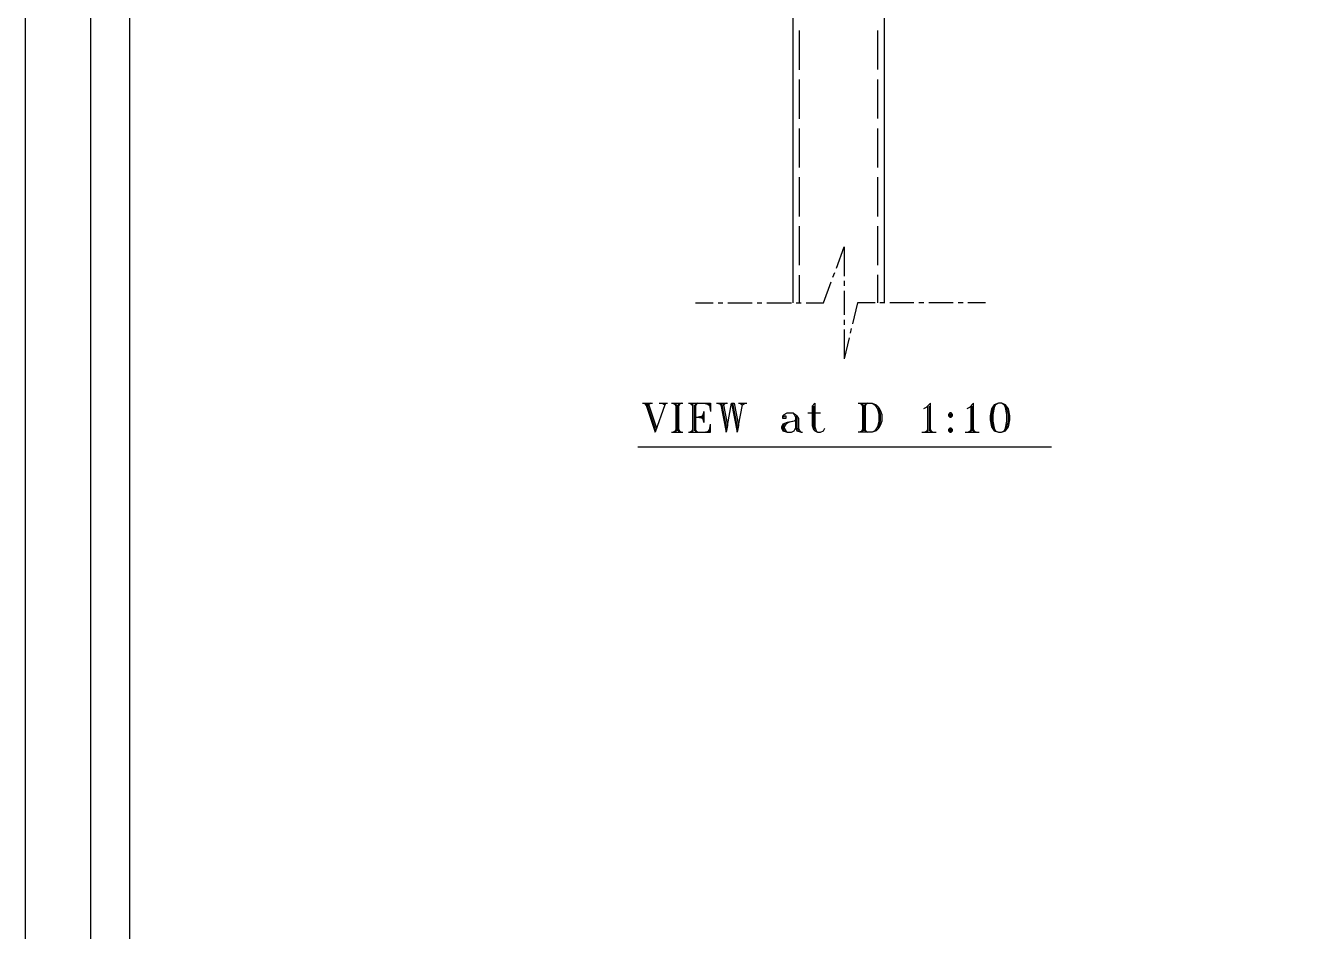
# Model space of a CAD drawing. Header units: millimetres. Extents: x -23396 to 106750, y 116 to 66281.
# Drawn here: x 211 to 10011, y 51782 to 58728 of the extents above; entities that cross this region are included whole.
import ezdxf

# ---------------------------------------------------------------- set-up
doc = ezdxf.new("R2010")
doc.units = ezdxf.units.MM

msp = doc.modelspace()

# ---------------------------------------------------------------- linework, layer by layer
at = {"color": 0}
for p, q in [((1011.055, 35481.977), (1011.055, 65481.328)), ((6095.253, 62264.178), (6095.253, 56602.078)), ((6795.903, 62266.278), (6795.903, 56602.078)), ((6146.103, 58388.528), (6146.103, 58689.128)), ((6745.053, 58691.228), (6745.053, 58390.678)), ((6146.103, 58013.878), (6146.103, 58314.478)), ((6745.053, 58314.478), (6745.053, 58016.028)), ((6146.103, 57639.228), (6146.103, 57939.828)), ((6745.053, 57939.828), (6745.053, 57639.228)), ((6146.103, 57264.578), (6146.103, 57565.178)), ((6745.053, 57565.178), (6745.053, 57264.578)), ((6146.103, 56889.928), (6146.103, 57190.528)), ((6745.053, 57190.528), (6745.053, 56889.928)), ((6429.703, 56868.778), (6488.953, 57031.778)), ((6488.953, 57031.778), (6488.953, 56807.378)), ((6146.103, 56602.078), (6146.103, 56813.728)), ((6330.203, 56602.078), (6389.453, 56762.928)), ((6402.203, 56798.928), (6417.003, 56834.928)), ((6488.953, 56771.428), (6488.953, 56733.328)), ((6745.053, 56815.878), (6745.053, 56602.078)), ((6488.953, 56695.228), (6488.953, 56508.928)), ((5350.203, 56602.078), (5483.503, 56602.078)), ((5521.603, 56602.078), (5559.753, 56602.078)), ((5595.703, 56602.078), (5784.053, 56602.078)), ((5822.153, 56602.078), (5858.203, 56602.078)), ((5896.303, 56602.078), (6084.703, 56602.078)), ((6120.653, 56602.078), (6158.753, 56602.078)), ((6196.853, 56602.078), (6330.203, 56602.078)), ((6590.553, 56602.078), (6552.453, 56441.228)), ((6726.053, 56602.078), (6590.553, 56602.078)), ((6800.103, 56602.078), (6762.003, 56602.078)), ((7024.453, 56602.078), (6838.203, 56602.078)), ((7100.653, 56602.078), (7062.553, 56602.078)), ((7325.053, 56602.078), (7138.753, 56602.078)), ((7401.253, 56602.078), (7363.153, 56602.078)), ((7572.703, 56602.078), (7437.253, 56602.078)), ((6488.953, 56470.828), (6488.953, 56432.728)), ((6488.953, 56396.778), (6488.953, 56172.378)), ((6544.003, 56405.228), (6535.503, 56369.228)), ((6527.053, 56333.278), (6488.953, 56172.378)), ((4941.653, 55833.728), (5017.903, 55833.728)), ((4954.353, 55833.728), (4975.503, 55810.428)), ((4964.953, 55833.728), (5039.053, 55609.378)), ((5039.053, 55641.128), (4975.503, 55833.728)), ((4986.103, 55833.728), (5049.653, 55641.128)), ((4996.753, 55833.728), (4986.103, 55810.428)), ((5007.253, 55833.728), (4986.103, 55821.028)), ((5113.103, 55821.028), (5039.053, 55609.378)), ((5070.803, 55833.728), (5134.253, 55833.728)), ((5091.953, 55833.728), (5113.103, 55821.028)), ((5113.103, 55821.028), (5123.703, 55833.728)), ((5166.003, 55833.728), (5252.853, 55833.728)), ((5176.653, 55833.728), (5197.803, 55821.028)), ((5187.153, 55833.728), (5197.803, 55810.428)), ((5197.803, 55833.728), (5197.803, 55609.378)), ((5208.403, 55821.028), (5208.403, 55619.928)), ((5218.953, 55833.728), (5218.953, 55609.378)), ((5231.703, 55833.728), (5218.953, 55810.428)), ((5242.253, 55833.728), (5218.953, 55821.028)), ((5295.153, 55833.728), (5464.503, 55833.728)), ((5305.753, 55833.728), (5326.903, 55821.028)), ((5316.303, 55833.728), (5326.903, 55810.428)), ((5326.903, 55833.728), (5326.903, 55609.378)), ((5337.503, 55821.028), (5337.503, 55619.928)), ((5348.053, 55833.728), (5348.053, 55609.378)), ((5358.653, 55833.728), (5348.053, 55810.428)), ((5369.203, 55833.728), (5348.053, 55821.028)), ((5411.603, 55768.128), (5401.003, 55725.778)), ((5411.603, 55833.728), (5464.503, 55821.028)), ((5411.603, 55768.128), (5411.603, 55683.428)), ((5432.753, 55833.728), (5464.503, 55810.428)), ((5443.353, 55833.728), (5464.503, 55799.878)), ((5453.903, 55833.728), (5464.503, 55768.128)), ((5464.503, 55833.728), (5464.503, 55768.128)), ((5508.953, 55833.728), (5593.603, 55833.728)), ((5519.503, 55833.728), (5551.253, 55821.028)), ((5530.103, 55833.728), (5551.253, 55810.428)), ((5540.703, 55833.728), (5583.003, 55609.378)), ((5583.003, 55662.278), (5551.253, 55833.728)), ((5561.853, 55833.728), (5593.603, 55662.278)), ((5572.403, 55833.728), (5561.853, 55810.428)), ((5583.003, 55833.728), (5561.853, 55821.028)), ((5593.603, 55662.278), (5625.303, 55833.728)), ((5625.303, 55833.728), (5667.703, 55609.378)), ((5625.303, 55833.728), (5646.553, 55833.728)), ((5667.703, 55662.278), (5635.953, 55833.728)), ((5646.553, 55833.728), (5678.253, 55662.278)), ((5678.253, 55833.728), (5741.753, 55833.728)), ((5678.253, 55662.278), (5710.003, 55821.028)), ((5688.853, 55833.728), (5710.003, 55821.028)), ((5710.003, 55821.028), (5731.153, 55833.728)), ((6243.453, 55810.428), (6264.603, 55833.728)), ((6243.453, 55810.428), (6243.453, 55662.278)), ((6254.003, 55810.428), (6254.003, 55651.678)), ((6264.603, 55833.728), (6264.603, 55651.678)), ((6596.903, 55833.728), (6702.753, 55833.728)), ((6607.503, 55833.728), (6628.653, 55821.028)), ((6618.053, 55833.728), (6628.653, 55810.428)), ((6628.653, 55833.728), (6628.653, 55609.378)), ((6639.203, 55821.028), (6639.203, 55619.928)), ((6649.803, 55833.728), (6649.803, 55609.378)), ((6660.453, 55833.728), (6649.803, 55810.428)), ((6671.003, 55833.728), (6649.803, 55821.028)), ((6702.753, 55833.728), (6734.503, 55821.028)), ((6702.753, 55833.728), (6723.903, 55821.028)), ((6723.903, 55821.028), (6745.053, 55789.278)), ((6734.503, 55821.028), (6755.653, 55799.878)), ((6745.053, 55799.878), (6755.653, 55778.678)), ((6745.053, 55789.278), (6755.653, 55746.928)), ((6755.653, 55799.878), (6766.253, 55778.678)), ((6755.653, 55778.678), (6766.253, 55746.928)), ((6766.253, 55778.678), (6776.803, 55746.928)), ((7117.603, 55799.878), (7096.453, 55789.278)), ((7151.503, 55833.728), (7117.603, 55799.878)), ((7128.203, 55810.428), (7128.203, 55609.378)), ((7140.903, 55810.428), (7140.903, 55619.928)), ((7151.503, 55609.378), (7151.503, 55833.728)), ((7449.903, 55799.878), (7428.753, 55789.278)), ((7481.653, 55833.728), (7449.903, 55799.878)), ((7460.503, 55810.428), (7460.503, 55609.378)), ((7471.053, 55810.428), (7471.053, 55619.928)), ((7481.653, 55609.378), (7481.653, 55833.728)), ((7619.253, 55789.278), (7608.653, 55736.378)), ((7640.403, 55821.028), (7619.253, 55789.278)), ((7629.803, 55789.278), (7619.253, 55746.928)), ((7640.403, 55810.428), (7629.803, 55789.278)), ((7640.403, 55799.878), (7629.803, 55746.928)), ((7672.203, 55833.728), (7640.403, 55821.028)), ((7650.953, 55821.028), (7640.403, 55799.878)), ((7672.203, 55833.728), (7650.953, 55821.028)), ((7695.503, 55833.728), (7672.203, 55833.728)), ((7727.153, 55821.028), (7695.503, 55833.728)), ((7716.653, 55821.028), (7695.503, 55833.728)), ((7727.153, 55799.878), (7716.653, 55821.028)), ((7748.403, 55789.278), (7727.153, 55821.028)), ((7737.803, 55789.278), (7727.153, 55810.428)), ((7737.803, 55746.928), (7727.153, 55799.878)), ((7748.403, 55746.928), (7737.803, 55789.278)), ((7758.953, 55736.378), (7748.403, 55789.278)), ((5348.053, 55725.778), (5411.603, 55725.778)), ((5411.603, 55736.378), (5369.203, 55725.778)), ((5369.203, 55725.778), (5411.603, 55715.178)), ((5411.603, 55746.928), (5390.453, 55725.778)), ((5390.453, 55725.778), (5411.603, 55704.628)), ((5401.003, 55725.778), (5411.603, 55683.428)), ((5453.903, 55609.378), (5464.503, 55672.878)), ((5464.503, 55609.378), (5464.503, 55672.878)), ((6019.053, 55672.878), (6008.503, 55651.678)), ((6019.053, 55736.378), (6029.653, 55746.928)), ((6019.053, 55715.178), (6019.053, 55736.378)), ((6042.303, 55715.178), (6019.053, 55715.178)), ((6052.903, 55683.428), (6019.053, 55672.878)), ((6029.653, 55672.878), (6019.053, 55651.678)), ((6029.653, 55746.928), (6052.903, 55757.528)), ((6029.653, 55725.778), (6029.653, 55736.378)), ((6029.653, 55736.378), (6042.303, 55736.378)), ((6042.303, 55672.878), (6029.653, 55651.678)), ((6042.303, 55736.378), (6042.303, 55715.178)), ((6063.453, 55683.428), (6042.303, 55672.878)), ((6052.903, 55757.528), (6095.253, 55757.528)), ((6105.853, 55694.028), (6052.903, 55683.428)), ((6105.853, 55694.028), (6063.453, 55683.428)), ((6095.253, 55757.528), (6116.403, 55746.928)), ((6095.253, 55757.528), (6105.853, 55746.928)), ((6105.853, 55746.928), (6116.403, 55725.778)), ((6116.403, 55704.628), (6105.853, 55694.028)), ((6116.403, 55746.928), (6127.003, 55736.378)), ((6116.403, 55736.378), (6127.003, 55715.178)), ((6116.403, 55725.778), (6116.403, 55641.128)), ((6127.003, 55736.378), (6137.603, 55715.178)), ((6127.003, 55715.178), (6127.003, 55641.128)), ((6137.603, 55715.178), (6137.603, 55641.128)), ((6211.653, 55757.528), (6306.903, 55757.528)), ((6755.653, 55694.028), (6745.053, 55651.678)), ((6755.653, 55746.928), (6755.653, 55694.028)), ((6766.253, 55694.028), (6755.653, 55662.278)), ((6766.253, 55746.928), (6766.253, 55694.028)), ((6776.803, 55694.028), (6766.253, 55662.278)), ((6776.803, 55746.928), (6776.803, 55694.028)), ((7299.653, 55757.528), (7289.053, 55746.928)), ((7289.053, 55746.928), (7289.053, 55736.378)), ((7289.053, 55736.378), (7299.653, 55725.778)), ((7310.253, 55757.528), (7299.653, 55757.528)), ((7299.653, 55746.928), (7299.653, 55736.378)), ((7310.253, 55746.928), (7299.653, 55746.928)), ((7299.653, 55736.378), (7310.253, 55736.378)), ((7299.653, 55725.778), (7310.253, 55725.778)), ((7320.803, 55746.928), (7310.253, 55757.528)), ((7310.253, 55736.378), (7310.253, 55746.928)), ((7310.253, 55725.778), (7320.803, 55736.378)), ((7320.803, 55736.378), (7320.803, 55746.928)), ((7608.653, 55736.378), (7608.653, 55704.628)), ((7608.653, 55704.628), (7619.253, 55651.678)), ((7619.253, 55746.928), (7619.253, 55694.028)), ((7619.253, 55694.028), (7629.803, 55651.678)), ((7629.803, 55746.928), (7629.803, 55694.028)), ((7629.803, 55694.028), (7640.403, 55641.128)), ((7727.153, 55641.128), (7737.803, 55694.028)), ((7737.803, 55694.028), (7737.803, 55746.928)), ((7737.803, 55651.678), (7748.403, 55694.028)), ((7748.403, 55694.028), (7748.403, 55746.928)), ((7748.403, 55651.678), (7758.953, 55704.628)), ((7758.953, 55704.628), (7758.953, 55736.378)), ((5039.053, 55609.378), (5039.053, 55641.128)), ((5166.003, 55609.378), (5252.853, 55609.378)), ((5197.803, 55619.928), (5176.653, 55609.378)), ((5197.803, 55630.528), (5187.153, 55609.378)), ((5218.953, 55630.528), (5231.703, 55609.378)), ((5218.953, 55619.928), (5242.253, 55609.378)), ((5295.153, 55609.378), (5464.503, 55609.378)), ((5326.903, 55619.928), (5305.753, 55609.378)), ((5326.903, 55630.528), (5316.303, 55609.378)), ((5348.053, 55630.528), (5358.653, 55609.378)), ((5348.053, 55619.928), (5369.203, 55609.378)), ((5411.603, 55609.378), (5464.503, 55619.928)), ((5432.753, 55609.378), (5464.503, 55630.528)), ((5443.353, 55609.378), (5464.503, 55641.128)), ((5583.003, 55609.378), (5583.003, 55662.278)), ((5593.603, 55662.278), (5583.003, 55609.378)), ((5667.703, 55609.378), (5667.703, 55662.278)), ((5678.253, 55662.278), (5667.703, 55609.378)), ((6008.503, 55651.678), (6008.503, 55641.128)), ((6008.503, 55641.128), (6019.053, 55619.928)), ((6019.053, 55651.678), (6019.053, 55641.128)), ((6019.053, 55641.128), (6029.653, 55619.928)), ((6019.053, 55619.928), (6052.903, 55609.378)), ((6029.653, 55651.678), (6029.653, 55641.128)), ((6029.653, 55641.128), (6042.303, 55619.928)), ((6042.303, 55619.928), (6052.903, 55609.378)), ((6052.903, 55609.378), (6084.703, 55609.378)), ((6084.703, 55609.378), (6105.853, 55619.928)), ((6105.853, 55619.928), (6116.403, 55641.128)), ((6116.403, 55641.128), (6127.003, 55619.928)), ((6127.003, 55641.128), (6137.603, 55619.928)), ((6127.003, 55619.928), (6158.753, 55609.378)), ((6137.603, 55641.128), (6148.153, 55619.928)), ((6148.153, 55619.928), (6158.753, 55609.378)), ((6158.753, 55609.378), (6169.303, 55609.378)), ((6243.453, 55662.278), (6254.003, 55630.528)), ((6254.003, 55651.678), (6264.603, 55630.528)), ((6254.003, 55630.528), (6264.603, 55619.928)), ((6264.603, 55651.678), (6275.153, 55619.928)), ((6264.603, 55619.928), (6285.753, 55609.378)), ((6275.153, 55619.928), (6285.753, 55609.378)), ((6285.753, 55609.378), (6306.903, 55609.378)), ((6306.903, 55609.378), (6330.203, 55619.928)), ((6330.203, 55619.928), (6340.803, 55641.128)), ((6702.753, 55609.378), (6596.903, 55609.378)), ((6628.653, 55619.928), (6607.503, 55609.378)), ((6628.653, 55630.528), (6618.053, 55609.378)), ((6649.803, 55630.528), (6660.453, 55609.378)), ((6649.803, 55619.928), (6671.003, 55609.378)), ((6734.503, 55619.928), (6702.753, 55609.378)), ((6723.903, 55619.928), (6702.753, 55609.378)), ((6745.053, 55651.678), (6723.903, 55619.928)), ((6755.653, 55641.128), (6734.503, 55619.928)), ((6755.653, 55662.278), (6745.053, 55641.128)), ((6766.253, 55662.278), (6755.653, 55641.128)), ((7085.853, 55609.378), (7193.803, 55609.378)), ((7128.203, 55619.928), (7107.003, 55609.378)), ((7128.203, 55630.528), (7117.603, 55609.378)), ((7151.503, 55630.528), (7162.053, 55609.378)), ((7151.503, 55619.928), (7172.653, 55609.378)), ((7299.653, 55641.128), (7289.053, 55630.528)), ((7289.053, 55630.528), (7289.053, 55619.928)), ((7289.053, 55619.928), (7299.653, 55609.378)), ((7310.253, 55641.128), (7299.653, 55641.128)), ((7299.653, 55630.528), (7299.653, 55619.928)), ((7310.253, 55630.528), (7299.653, 55630.528)), ((7299.653, 55619.928), (7310.253, 55619.928)), ((7299.653, 55609.378), (7310.253, 55609.378)), ((7320.803, 55630.528), (7310.253, 55641.128)), ((7310.253, 55619.928), (7310.253, 55630.528)), ((7310.253, 55609.378), (7320.803, 55619.928)), ((7320.803, 55619.928), (7320.803, 55630.528)), ((7418.153, 55609.378), (7524.003, 55609.378)), ((7460.503, 55619.928), (7439.303, 55609.378)), ((7460.503, 55630.528), (7449.903, 55609.378)), ((7481.653, 55630.528), (7492.203, 55609.378)), ((7481.653, 55619.928), (7502.853, 55609.378)), ((7619.253, 55651.678), (7640.403, 55619.928)), ((7629.803, 55651.678), (7640.403, 55630.528)), ((7640.403, 55641.128), (7650.953, 55619.928)), ((7640.403, 55619.928), (7672.203, 55609.378)), ((7650.953, 55619.928), (7672.203, 55609.378)), ((7672.203, 55609.378), (7695.503, 55609.378)), ((7695.503, 55609.378), (7727.153, 55619.928)), ((7695.503, 55609.378), (7716.653, 55619.928)), ((7716.653, 55619.928), (7727.153, 55641.128)), ((7727.153, 55619.928), (7748.403, 55651.678)), ((7727.153, 55630.528), (7737.803, 55651.678)), ((4907.803, 55497.178), (8078.553, 55497.178))]:
    msp.add_line(p, q, dxfattribs=at)
at = {"linetype": 'Continuous'}
for points in [[(211.055, 66281.328), (44808.845, 66281.328), (44808.845, 34681.977), (211.055, 34681.977)], [(711.055, 65781.328), (44308.845, 65781.328), (44308.845, 35181.977), (711.055, 35181.977)], [(1011.055, 65481.328), (44008.845, 65481.328), (44008.845, 35481.977), (1011.055, 35481.977)]]:
    msp.add_lwpolyline(points, close=True, dxfattribs=at)

doc.saveas('drawing.dxf')
